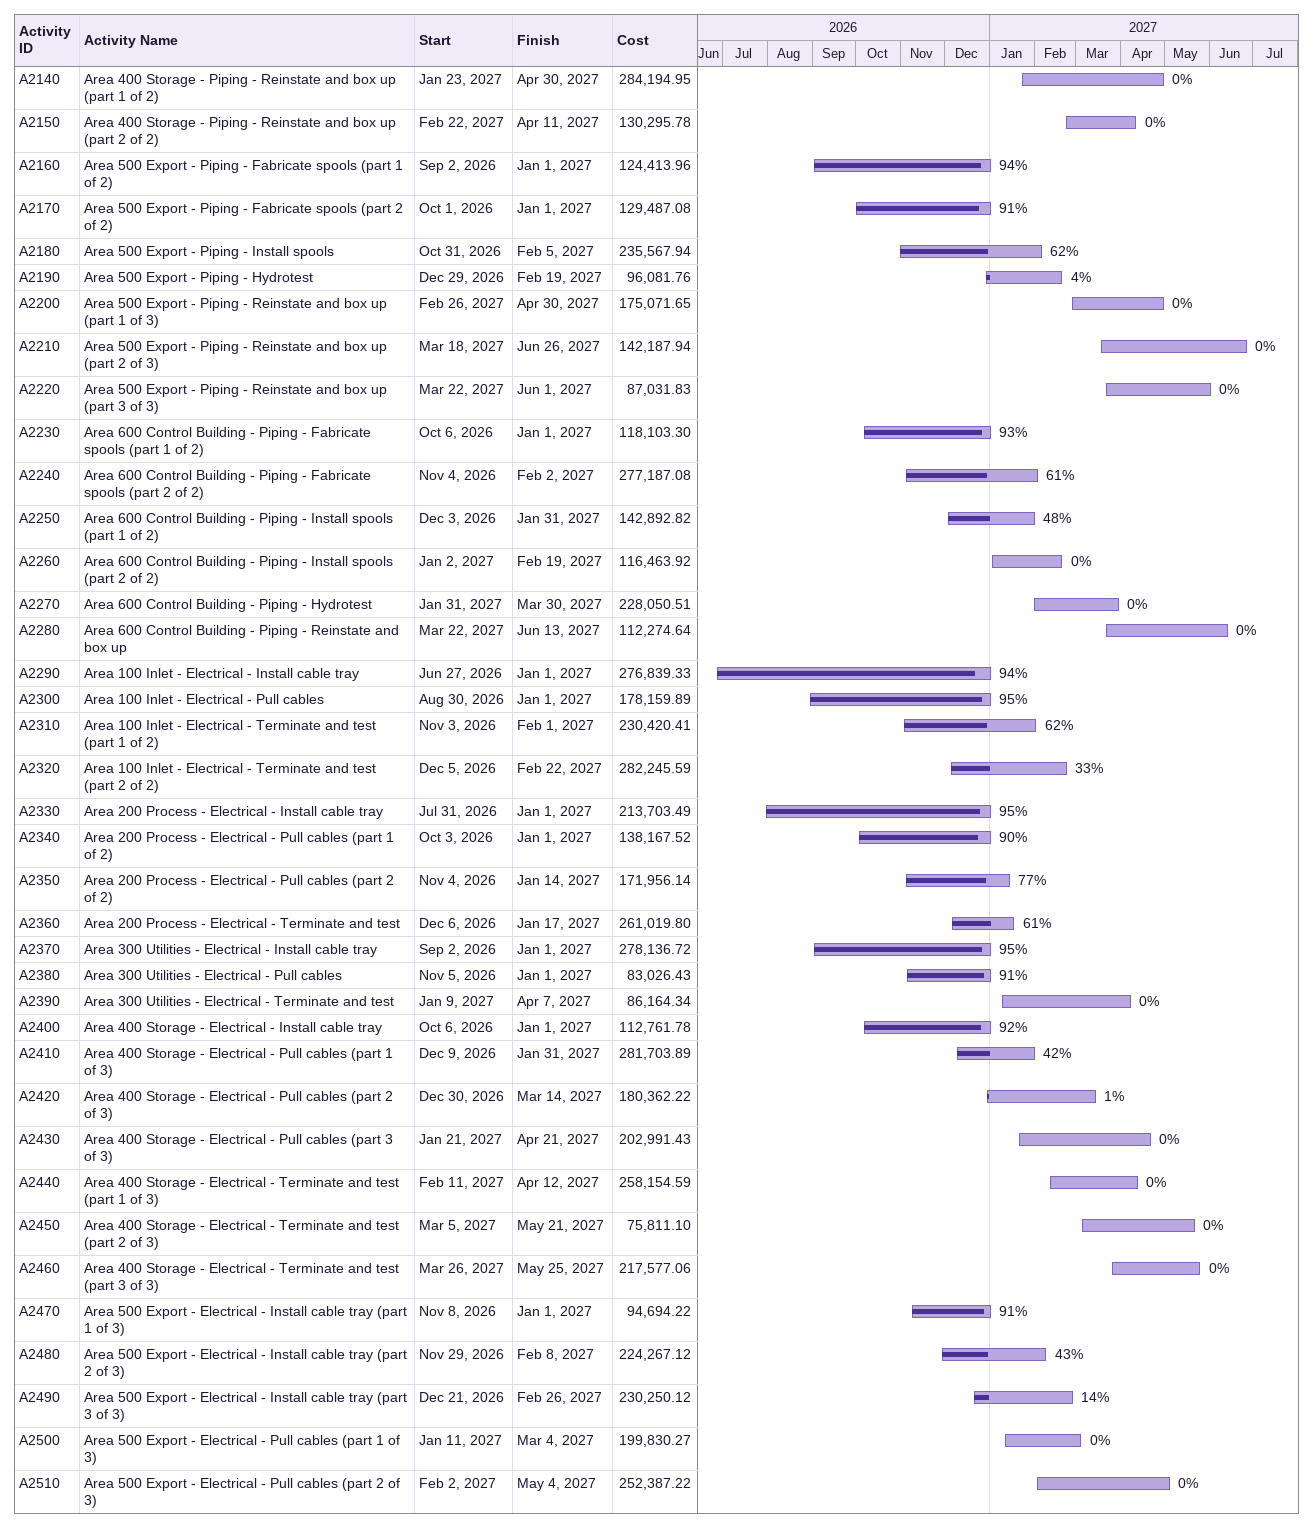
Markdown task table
| ID | Task | Start | Finish | % complete | Cost |
|---|---|---|---|---|---|
| A2140 | Area 400 Storage - Piping - Reinstate and box up (part 1 of 2) | 2027-01-23 | 2027-04-30 | 0 | 284194.95 |
| A2150 | Area 400 Storage - Piping - Reinstate and box up (part 2 of 2) | 2027-02-22 | 2027-04-11 | 0 | 130295.78 |
| A2160 | Area 500 Export - Piping - Fabricate spools (part 1 of 2) | 2026-09-02 | 2027-01-01 | 94 | 124413.96 |
| A2170 | Area 500 Export - Piping - Fabricate spools (part 2 of 2) | 2026-10-01 | 2027-01-01 | 91 | 129487.08 |
| A2180 | Area 500 Export - Piping - Install spools | 2026-10-31 | 2027-02-05 | 62 | 235567.94 |
| A2190 | Area 500 Export - Piping - Hydrotest | 2026-12-29 | 2027-02-19 | 4 | 96081.76 |
| A2200 | Area 500 Export - Piping - Reinstate and box up (part 1 of 3) | 2027-02-26 | 2027-04-30 | 0 | 175071.65 |
| A2210 | Area 500 Export - Piping - Reinstate and box up (part 2 of 3) | 2027-03-18 | 2027-06-26 | 0 | 142187.94 |
| A2220 | Area 500 Export - Piping - Reinstate and box up (part 3 of 3) | 2027-03-22 | 2027-06-01 | 0 | 87031.83 |
| A2230 | Area 600 Control Building - Piping - Fabricate spools (part 1 of 2) | 2026-10-06 | 2027-01-01 | 93 | 118103.30 |
| A2240 | Area 600 Control Building - Piping - Fabricate spools (part 2 of 2) | 2026-11-04 | 2027-02-02 | 61 | 277187.08 |
| A2250 | Area 600 Control Building - Piping - Install spools (part 1 of 2) | 2026-12-03 | 2027-01-31 | 48 | 142892.82 |
| A2260 | Area 600 Control Building - Piping - Install spools (part 2 of 2) | 2027-01-02 | 2027-02-19 | 0 | 116463.92 |
| A2270 | Area 600 Control Building - Piping - Hydrotest | 2027-01-31 | 2027-03-30 | 0 | 228050.51 |
| A2280 | Area 600 Control Building - Piping - Reinstate and box up | 2027-03-22 | 2027-06-13 | 0 | 112274.64 |
| A2290 | Area 100 Inlet - Electrical - Install cable tray | 2026-06-27 | 2027-01-01 | 94 | 276839.33 |
| A2300 | Area 100 Inlet - Electrical - Pull cables | 2026-08-30 | 2027-01-01 | 95 | 178159.89 |
| A2310 | Area 100 Inlet - Electrical - Terminate and test (part 1 of 2) | 2026-11-03 | 2027-02-01 | 62 | 230420.41 |
| A2320 | Area 100 Inlet - Electrical - Terminate and test (part 2 of 2) | 2026-12-05 | 2027-02-22 | 33 | 282245.59 |
| A2330 | Area 200 Process - Electrical - Install cable tray | 2026-07-31 | 2027-01-01 | 95 | 213703.49 |
| A2340 | Area 200 Process - Electrical - Pull cables (part 1 of 2) | 2026-10-03 | 2027-01-01 | 90 | 138167.52 |
| A2350 | Area 200 Process - Electrical - Pull cables (part 2 of 2) | 2026-11-04 | 2027-01-14 | 77 | 171956.14 |
| A2360 | Area 200 Process - Electrical - Terminate and test | 2026-12-06 | 2027-01-17 | 61 | 261019.80 |
| A2370 | Area 300 Utilities - Electrical - Install cable tray | 2026-09-02 | 2027-01-01 | 95 | 278136.72 |
| A2380 | Area 300 Utilities - Electrical - Pull cables | 2026-11-05 | 2027-01-01 | 91 | 83026.43 |
| A2390 | Area 300 Utilities - Electrical - Terminate and test | 2027-01-09 | 2027-04-07 | 0 | 86164.34 |
| A2400 | Area 400 Storage - Electrical - Install cable tray | 2026-10-06 | 2027-01-01 | 92 | 112761.78 |
| A2410 | Area 400 Storage - Electrical - Pull cables (part 1 of 3) | 2026-12-09 | 2027-01-31 | 42 | 281703.89 |
| A2420 | Area 400 Storage - Electrical - Pull cables (part 2 of 3) | 2026-12-30 | 2027-03-14 | 1 | 180362.22 |
| A2430 | Area 400 Storage - Electrical - Pull cables (part 3 of 3) | 2027-01-21 | 2027-04-21 | 0 | 202991.43 |
| A2440 | Area 400 Storage - Electrical - Terminate and test (part 1 of 3) | 2027-02-11 | 2027-04-12 | 0 | 258154.59 |
| A2450 | Area 400 Storage - Electrical - Terminate and test (part 2 of 3) | 2027-03-05 | 2027-05-21 | 0 | 75811.10 |
| A2460 | Area 400 Storage - Electrical - Terminate and test (part 3 of 3) | 2027-03-26 | 2027-05-25 | 0 | 217577.06 |
| A2470 | Area 500 Export - Electrical - Install cable tray (part 1 of 3) | 2026-11-08 | 2027-01-01 | 91 | 94694.22 |
| A2480 | Area 500 Export - Electrical - Install cable tray (part 2 of 3) | 2026-11-29 | 2027-02-08 | 43 | 224267.12 |
| A2490 | Area 500 Export - Electrical - Install cable tray (part 3 of 3) | 2026-12-21 | 2027-02-26 | 14 | 230250.12 |
| A2500 | Area 500 Export - Electrical - Pull cables (part 1 of 3) | 2027-01-11 | 2027-03-04 | 0 | 199830.27 |
| A2510 | Area 500 Export - Electrical - Pull cables (part 2 of 3) | 2027-02-02 | 2027-05-04 | 0 | 252387.22 |
